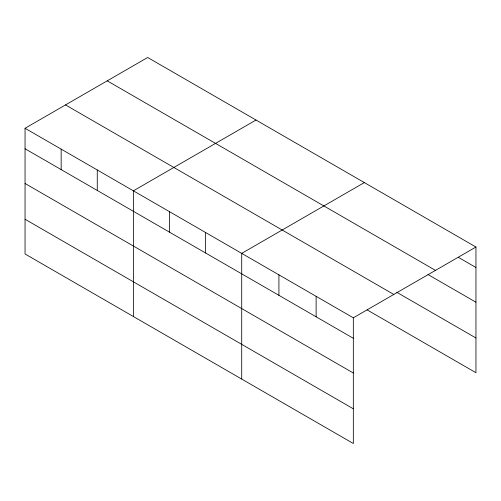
<?xml version="1.0" encoding="UTF-8"?>
<svg xmlns="http://www.w3.org/2000/svg" width="501" height="501" viewBox="0 0 501 501"><rect width="100%" height="100%" fill="white"/><g stroke="black" fill="none" stroke-linecap="round" stroke-linejoin="round"><path stroke-width="0.75" d="M353.33 373.013L353.33 317.809L25.05 128.281L25.05 253.982L353.33 443.51L353.33 373.013L25.05 183.485M367.039 309.837L475.95 372.719L475.95 247.018L147.67 57.49L25.05 128.281M256.005 120.033L133.379 190.825L133.379 316.532M364.333 182.577L241.714 253.374L241.714 379.075M353.33 317.809L475.95 247.018M458.365 257.339L475.95 267.49M107.208 80.849L435.482 270.377M427.923 274.485L475.95 302.216M396.805 292.302L475.95 337.993M65.518 104.922L393.792 294.45M25.05 148.759L353.33 338.288M25.05 219.263L353.33 408.791M316.125 296.329L316.125 316.807M278.919 274.849L278.919 295.327M205.604 232.52L205.604 252.999M169.495 211.672L169.495 232.151M97.269 169.977L97.269 190.455M61.16 149.129L61.16 169.607"/></g></svg>
